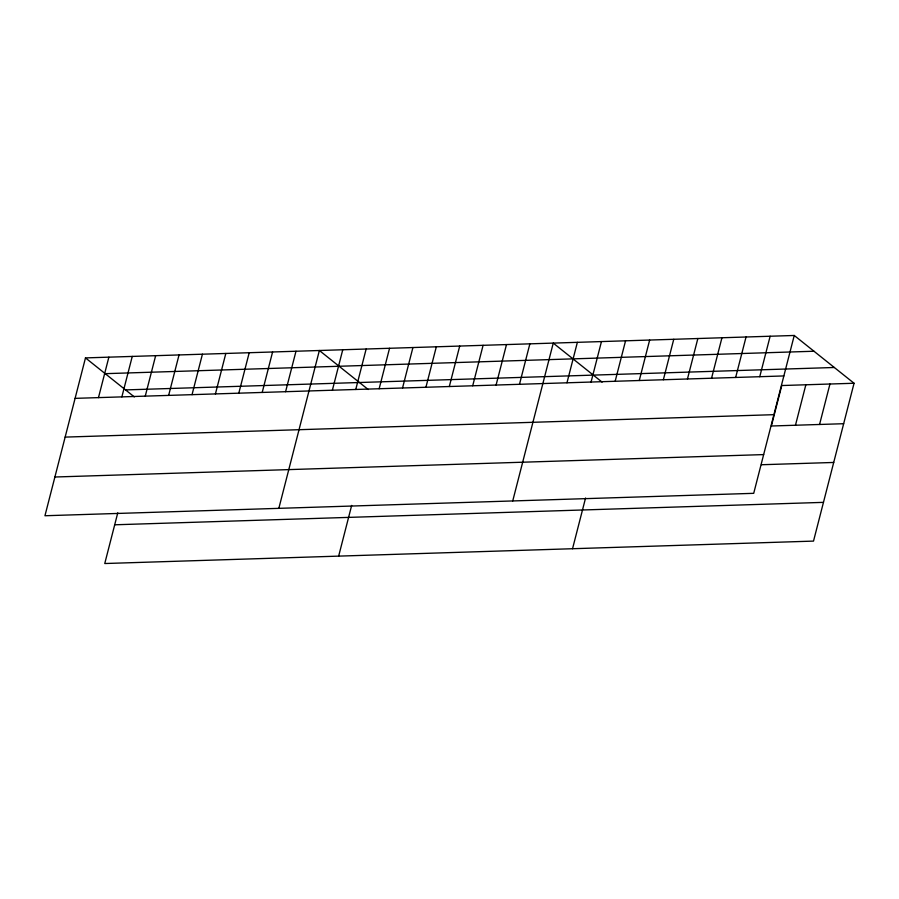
<?xml version="1.0" encoding="UTF-8"?>
<svg xmlns="http://www.w3.org/2000/svg" width="899" height="899" viewBox="0 0 899 899"><rect width="100%" height="100%" fill="white"/><g stroke="black" fill="none" stroke-linecap="round" stroke-linejoin="round"><path stroke-width="1.35" d="M85.484 357.903L44.95 515.745L753.71 493.326L794.244 335.473L85.484 357.903L134.322 396.92M98.474 397.628L108.869 357.161M121.871 396.886L132.254 356.42M145.256 396.144L155.651 355.678M117.78 512.812L104.756 563.527L813.516 541.097L854.05 383.255L794.244 335.473M168.641 395.403L179.036 354.936M192.038 394.661L202.421 354.195M215.423 393.919L225.818 353.453M238.808 393.178L249.203 352.723M262.205 392.447L272.588 351.981M285.59 391.706L295.985 351.239M278.836 508.351L319.37 350.498L368.219 389.514M332.372 390.222L342.755 349.756M355.757 389.481L366.151 349.014M379.153 388.739L389.537 348.284M338.653 556.121L351.666 505.418M402.538 388.008L412.922 347.542M425.924 387.267L436.318 346.8M449.32 386.525L459.704 346.059M472.705 385.783L483.089 345.317M496.091 385.042L506.485 344.575M519.487 384.3L529.871 343.845M512.733 500.945L553.256 343.103L602.105 382.12M566.966 382.805L577.36 342.339M591.07 382.041L601.453 341.575M615.163 381.277L625.558 340.811M572.539 548.727L585.564 498.012M639.268 380.513L649.651 340.047M663.361 379.749L673.756 339.283M687.454 378.985L697.849 338.53M711.559 378.232L721.942 337.766M735.652 377.468L746.046 337.001M759.756 376.703L770.14 336.237M795.469 425.238L805.852 384.772M819.562 424.474L829.957 384.019M105.217 373.669L813.977 351.239M125.557 389.908L834.317 367.489M75.089 398.358L783.849 375.939M854.05 383.255L781.759 385.536L771.364 426.002L843.655 423.71M65.144 437.105L773.904 414.675M54.895 477.009L763.656 454.591M761.419 464.738L833.71 462.457M114.701 524.791L823.462 502.361"/></g></svg>
